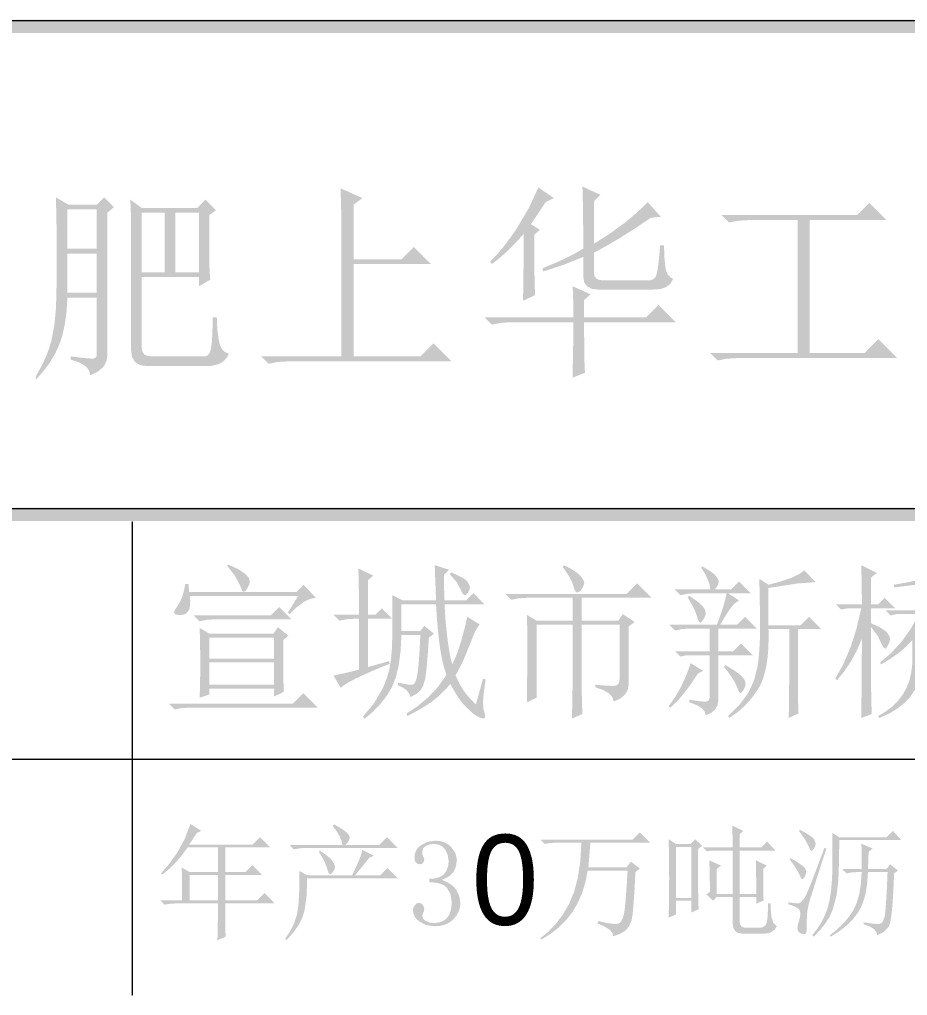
# Model space of a CAD drawing. Header units: millimetres. Extents: x 0 to 383, y 25 to 284.
# Drawn here: x 22.96 to 45.44, y 259.17 to 283.89 of the extents above; entities that cross this region are included whole.
import ezdxf

# ---------------------------------------------------------------- set-up
doc = ezdxf.new("R2010")
doc.units = ezdxf.units.MM

msp = doc.modelspace()

# ---------------------------------------------------------------- hatches: boundary and pattern name
h = msp.add_hatch(color=0)
h.dxf.hatch_style = 2
h.paths.add_polyline_path([(0, 283.548226), (383.109611, 283.548226), (383.109611, 283.886892), (0, 283.886892)])
h = msp.add_hatch(color=0)
h.dxf.hatch_style = 2
h.paths.add_polyline_path([(31.08347, 279.61299), (31.640198, 279.364943), (31.4142, 279.199578), (31.4142, 277.816028), (32.632385, 277.816028), (32.941066, 278.124708), (33.376526, 277.69476), (31.4142, 277.69476), (31.4142, 275.357608), (33.106431, 275.357608), (33.43716, 275.688337), (33.894668, 275.230828), (29.760554, 275.230828), (29.500105, 275.217048), (29.26446, 275.170194), (29.077047, 275.357608), (31.105519, 275.357608), (31.105519, 278.830264), (31.098629, 279.209224)])
h = msp.add_hatch(color=0)
h.paths.add_polyline_path([(35.989948, 278.438901), (35.990217, 278.151042), (35.991068, 277.890959), (35.992564, 277.658522), (35.994771, 277.453604), (35.997753, 277.276074), (36.001575, 277.125803), (36.006301, 277.002662), (36.011997, 276.906523), (35.703316, 276.763207), (35.707192, 276.88385), (35.710551, 277.030718), (35.713393, 277.203684), (35.715718, 277.402616), (35.717527, 277.627387), (35.718819, 277.877867), (35.719594, 278.153927), (35.719852, 278.455437), (35.508065, 278.22186), (35.302996, 278.017221), (35.105161, 277.841521), (34.915078, 277.69476), (34.876493, 277.755394), (35.049092, 277.939276), (35.219625, 278.143312), (35.38809, 278.366985), (35.554488, 278.609778), (35.853522, 279.118274), (36.094679, 279.635038), (36.486042, 279.364943), (36.282092, 279.265724), (36.082276, 278.968068), (35.907266, 278.703484), (36.133264, 278.560168)])
h.paths.add_polyline_path([(37.230182, 278.086123), (37.229687, 278.367501), (37.228287, 278.624592), (37.226113, 278.857394), (37.223292, 279.065908), (37.219955, 279.250135), (37.21623, 279.410073), (37.212246, 279.545724), (37.208134, 279.657087), (37.665642, 279.447625), (37.500278, 279.28226), (37.500278, 278.207391), (37.937805, 278.489199), (38.305052, 278.758606), (38.60822, 279.014232), (38.86178, 279.265724), (39.192509, 278.890898), (38.944462, 278.868849), (38.537424, 278.596084), (38.160358, 278.356908), (37.814298, 278.151838), (37.500278, 277.981392), (37.500278, 277.485299), (37.513886, 277.395295), (37.555399, 277.331647), (37.625852, 277.293837), (37.726276, 277.281349), (38.883828, 277.281349), (38.948854, 277.28867), (39.003028, 277.310977), (39.045834, 277.348787), (39.076753, 277.402616), (39.101558, 277.496754), (39.126363, 277.655486), (39.151168, 277.879331), (39.175972, 278.168806), (39.275191, 278.168806), (39.283459, 277.874594), (39.308264, 277.61759), (39.333069, 277.50907), (39.37441, 277.423287), (39.432287, 277.360242), (39.506701, 277.319934), (39.434268, 277.194791), (39.324111, 277.108405), (39.175714, 277.06026), (38.988559, 277.049839), (37.605009, 277.049839), (37.439472, 277.070509), (37.322511, 277.132521), (37.253092, 277.235874), (37.230182, 277.380568), (37.230182, 277.876661), (36.749936, 277.681669), (36.215946, 277.507347), (36.19941, 277.59003), (36.50232, 277.714053), (36.774741, 277.838076), (37.017189, 277.9621)])
h.paths.add_polyline_path([(36.960087, 274.817417), (36.968183, 275.271136), (36.975245, 275.656642), (36.980241, 275.973935), (36.982135, 276.223016), (35.411172, 276.223016), (35.150723, 276.207168), (34.915078, 276.162382), (34.727665, 276.349795), (36.982135, 276.349795), (36.980241, 276.591469), (36.975245, 276.80317), (36.968183, 276.983865), (36.960087, 277.132521), (37.417595, 276.928571), (37.252231, 276.785255), (37.252231, 276.349795), (38.823194, 276.349795), (39.131875, 276.658476), (39.567335, 276.223016), (37.252231, 276.223016), (37.2525, 275.980642), (37.253351, 275.761976), (37.254847, 275.566951), (37.257054, 275.395504), (37.260036, 275.247569), (37.263858, 275.123083), (37.268584, 275.02198), (37.27428, 274.944196)])
h = msp.add_hatch(color=0)
h.paths.add_polyline_path([(24.170569, 279.078311), (24.170569, 278.086123), (24.91471, 278.086123), (24.91471, 279.078311)])
h.paths.add_polyline_path([(24.170569, 277.959344), (24.170569, 276.967156), (24.91471, 276.967156), (24.91471, 277.959344)])
h.paths.add_polyline_path([(24.253252, 275.357608), (24.47546, 275.329616), (24.645993, 275.311443), (24.764848, 275.302572), (24.832028, 275.302486), (24.894039, 275.332803), (24.91471, 275.396193), (24.91471, 276.845889), (24.170569, 276.845889), (24.147918, 276.491475), (24.105113, 276.172717), (24.04267, 275.890133), (23.961108, 275.64424), (23.856721, 275.419878), (23.725463, 275.2012), (23.567333, 274.987691), (23.382332, 274.778832), (23.365795, 274.839465), (23.505408, 275.092766), (23.618665, 275.332114), (23.706084, 275.558026), (23.768182, 275.771019), (23.841907, 276.172717), (23.878425, 276.553745), (23.886521, 276.775006), (23.893584, 277.067064), (23.898579, 277.430435), (23.900474, 277.865637), (23.898579, 278.314189), (23.893584, 278.717265), (23.886521, 279.074866), (23.878425, 279.386991), (24.192618, 279.199578), (24.91471, 279.199578), (25.102123, 279.386991), (25.35017, 279.138944), (25.184806, 278.995628), (25.184806, 275.418241), (25.157245, 275.232206), (25.080075, 275.087512), (24.943649, 274.972446), (24.749345, 274.87805), (24.71834, 275.005174), (24.625322, 275.113695), (24.470293, 275.203612), (24.253252, 275.274925)])
h.paths.add_polyline_path([(26.899085, 278.995628), (26.899085, 277.485299), (27.49991, 277.485299), (27.49991, 278.995628)])
h.paths.add_polyline_path([(27.764493, 278.934995), (27.764493, 278.680499), (27.764493, 278.45449), (27.764493, 278.257032), (27.764493, 278.08819), (27.764493, 277.948029), (27.764493, 277.836612), (27.764493, 277.754005), (27.764493, 277.700273), (27.769316, 277.521817), (27.786542, 277.297885), (27.49991, 277.132521), (27.49991, 277.364031), (26.050214, 277.364031), (26.050214, 275.583606), (26.065716, 275.483181), (26.112225, 275.412729), (26.18974, 275.371216), (26.29826, 275.357608), (27.643226, 275.357608), (27.706357, 275.373111), (27.755536, 275.419619), (27.791279, 275.497134), (27.814102, 275.605655), (27.828572, 275.745181), (27.838907, 275.915713), (27.845108, 276.117251), (27.847175, 276.349795), (27.951906, 276.349795), (27.964309, 276.046627), (28.001516, 275.759995), (28.036569, 275.632957), (28.091777, 275.533308), (28.166622, 275.461563), (28.260587, 275.418241), (28.196422, 275.317989), (28.127606, 275.240474), (28.053623, 275.185697), (27.973955, 275.153658), (27.834084, 275.121274), (27.747957, 275.109561), (26.19353, 275.109561), (26.012662, 275.135399), (25.883471, 275.212914), (25.805956, 275.342105), (25.780118, 275.522972), (25.780118, 278.686948), (25.775984, 278.988049), (25.763582, 279.326358), (26.050214, 279.116896), (27.455813, 279.116896), (27.665274, 279.326358), (27.929858, 279.056262)])
h.paths.add_polyline_path([(26.050214, 278.995628), (26.050214, 277.485299), (26.62899, 277.485299), (26.62899, 278.995628)])
h = msp.add_hatch(color=0)
h.dxf.hatch_style = 2
h.paths.add_polyline_path([(40.731061, 278.934995), (44.165132, 278.934995), (44.473813, 279.243675), (44.909273, 278.808215), (42.963483, 278.808215), (42.963483, 275.44029), (44.352545, 275.44029), (44.699811, 275.793068), (45.179368, 275.31351), (41.127936, 275.31351), (40.867487, 275.29973), (40.631842, 275.252877), (40.444429, 275.44029), (42.654802, 275.44029), (42.654802, 278.808215), (41.414568, 278.808215), (41.154118, 278.792368), (40.918474, 278.747582)])
h = msp.add_hatch(color=0)
h.dxf.hatch_style = 2
h.paths.add_polyline_path([(0.338667, 271.186892), (102.877056, 271.186892), (102.877056, 271.525559), (0.338667, 271.525559)])
h = msp.add_hatch(color=0)
h.dxf.hatch_style = 2
h.paths.add_polyline_path([(25.788056, 259.164226), (25.830389, 259.164226), (25.830389, 271.186892), (25.788056, 271.186892)])
h = msp.add_hatch(color=0)
h.paths.add_polyline_path([(27.367618, 268.797705), (29.31892, 268.797705), (29.533894, 269.012679), (29.848087, 268.698486), (27.896785, 268.698486), (27.685945, 268.686084), (27.516446, 268.648877)])
h.paths.add_polyline_path([(27.764493, 268.235465), (27.764493, 267.706299), (29.401602, 267.706299), (29.401602, 268.235465)])
h.paths.add_polyline_path([(27.764493, 267.60708), (27.764493, 267.04484), (29.401602, 267.04484), (29.401602, 267.60708)])
h.paths.add_polyline_path([(27.516446, 268.483512), (27.764493, 268.334684), (29.385066, 268.334684), (29.500821, 268.500049), (29.765405, 268.285075), (29.633113, 268.169319), (29.633371, 267.902927), (29.634146, 267.665991), (29.635438, 267.45851), (29.637247, 267.280485), (29.639572, 267.131915), (29.642415, 267.012801), (29.645774, 266.923142), (29.649649, 266.862939), (29.401602, 266.747184), (29.401602, 266.945622), (27.764493, 266.945622), (27.764493, 266.796793), (27.516446, 266.714111), (27.523681, 266.879562), (27.528849, 267.078602), (27.531949, 267.311749), (27.532983, 267.579519), (27.531949, 267.850217), (27.528849, 268.09146), (27.523681, 268.302731)])
h.paths.add_polyline_path([(26.739233, 266.565283), (29.88116, 266.565283), (30.145743, 266.829866), (30.509545, 266.466064), (27.318009, 266.466064), (27.069962, 266.453662), (26.888061, 266.416455)])
h.paths.add_polyline_path([(28.210977, 270.054476), (28.24405, 270.087549), (28.487963, 269.972482), (28.657462, 269.86155), (28.756681, 269.757508), (28.789753, 269.657601), (28.773906, 269.583187), (28.72912, 269.492236), (28.678821, 269.417822), (28.640925, 269.393017), (28.616121, 269.403353), (28.591316, 269.434359), (28.566511, 269.486035), (28.541707, 269.558382), (28.409415, 269.806429)])
h.paths.add_polyline_path([(29.748868, 268.863851), (30.013451, 269.293799), (27.268399, 269.293799), (27.278735, 269.170809), (27.276668, 269.066422), (27.262198, 268.980639), (27.235326, 268.91346), (27.14851, 268.827333), (27.020352, 268.803217), (26.95524, 268.811399), (26.908731, 268.827333), (26.880826, 268.850501), (26.871524, 268.880387), (26.892195, 268.942399), (26.954207, 269.029215), (27.022419, 269.14497), (27.07823, 269.277262), (27.121638, 269.42609), (27.152644, 269.591455), (27.235326, 269.591455), (27.251863, 269.393017), (29.980378, 269.393017), (30.145743, 269.574918), (30.459936, 269.244189), (30.313175, 269.218351), (30.154011, 269.140836), (29.982446, 269.011645), (29.798477, 268.830778)])
h = msp.add_hatch(color=0)
h.paths.add_polyline_path([(31.650561, 266.234554), (31.924101, 266.561838), (32.152167, 266.951134), (32.244151, 267.170242), (32.313397, 267.405886), (32.359906, 267.658067), (32.383677, 267.926785), (32.393926, 268.221254), (32.399525, 268.550347), (32.399955, 268.913546), (32.394701, 269.310335), (32.659285, 269.178043), (33.502644, 269.178043), (33.469571, 270.071012), (33.833373, 269.955257), (33.701082, 269.822965), (33.705216, 269.512907), (33.717618, 269.178043), (34.263321, 269.178043), (34.445222, 269.359944), (34.726342, 269.078825), (33.717618, 269.078825), (33.746557, 268.612359), (33.8003, 268.141759), (33.83234, 267.928766), (33.862312, 267.760731), (33.890217, 267.637138), (33.916056, 267.55747), (34.036634, 267.835145), (34.136542, 268.141759), (34.222669, 268.459396), (34.296394, 268.764632), (34.610587, 268.566194), (34.557877, 268.504183), (34.498966, 268.40083), (34.433853, 268.256136), (34.36254, 268.070101), (34.197175, 267.664957), (33.998738, 267.276351), (34.09899, 267.063444), (34.217846, 266.871207), (34.355305, 266.699642), (34.511368, 266.548747), (34.693269, 267.193668), (34.759415, 267.177132), (34.730476, 266.978694), (34.709806, 266.81333), (34.697403, 266.681038), (34.693269, 266.581819), (34.705671, 266.424723), (34.742878, 266.284163), (34.747013, 266.209749), (34.693269, 266.184944), (34.59405, 266.218017), (34.531005, 266.252038), (34.457625, 266.304145), (34.373909, 266.373822), (34.279858, 266.460552), (34.179605, 266.569159), (34.077286, 266.705154), (33.9729, 266.869054), (33.866446, 267.061377), (33.717704, 266.898079), (33.569479, 266.755452), (33.422287, 266.633496), (33.276646, 266.53221), (33.007239, 266.37098), (32.77504, 266.25109), (32.758503, 266.317236), (33.032044, 266.499137), (33.293182, 266.714111), (33.54054, 266.97456), (33.767227, 267.292887), (33.719685, 267.429399), (33.676277, 267.591232), (33.637003, 267.778904), (33.601863, 267.992931), (33.570857, 268.23159), (33.543985, 268.492469), (33.521248, 268.775053), (33.502644, 269.078825), (32.626212, 269.078825), (32.626212, 268.40083), (33.105769, 268.40083), (33.204988, 268.533122), (33.453035, 268.334684), (33.320743, 268.235465), (33.308351, 268.034702), (33.296024, 267.854093), (33.283827, 267.693638), (33.271823, 267.553336), (33.260077, 267.433189), (33.248654, 267.333195), (33.237619, 267.253355), (33.227036, 267.193668), (33.177427, 267.020725), (33.111281, 266.901524), (33.011373, 266.814019), (32.857722, 266.730648), (32.819482, 266.823665), (32.754369, 266.90428), (32.662385, 266.972493), (32.54353, 267.028304), (32.54353, 267.09445), (32.677974, 267.066544), (32.783997, 267.048974), (32.862115, 267.04174), (32.912844, 267.04484), (32.947984, 267.066544), (32.97899, 267.11512), (33.005861, 267.190568), (33.028599, 267.292887), (33.049183, 267.442749), (33.069251, 267.660823), (33.088285, 267.947111), (33.105769, 268.301611), (32.626212, 268.301611), (32.604508, 267.883118), (32.555932, 267.520952), (32.480484, 267.215631), (32.378165, 266.96767), (32.248974, 266.754677), (32.092911, 266.55357), (31.909976, 266.363831), (31.70017, 266.184944)])
h.paths.add_polyline_path([(33.84991, 269.839502), (33.882983, 269.889111), (34.045333, 269.817884), (34.168926, 269.753374), (34.254278, 269.6961), (34.301906, 269.646576), (34.346692, 269.567339), (34.36254, 269.508773), (34.350138, 269.451584), (34.312931, 269.381993), (34.267455, 269.327561), (34.230248, 269.310335), (34.180639, 269.343408), (34.13103, 269.442627), (34.019408, 269.649332)])
h.paths.add_polyline_path([(31.782852, 267.491325), (32.312019, 267.640153), (32.328556, 267.574007), (32.074049, 267.470396), (31.847965, 267.374536), (31.650302, 267.286428), (31.481062, 267.206071), (31.340244, 267.133465), (31.227848, 267.068611), (31.143873, 267.011509), (31.088321, 266.962158), (30.90642, 267.276351), (31.208211, 267.338362), (31.551342, 267.425179), (31.551342, 268.715023), (31.452123, 268.715023), (31.245418, 268.70262), (31.055248, 268.665413), (30.90642, 268.814241), (31.551342, 268.814241), (31.550308, 269.216284), (31.547208, 269.54598), (31.54204, 269.803328), (31.534806, 269.98833), (31.915144, 269.806429), (31.782852, 269.690674), (31.782852, 268.814241), (31.964753, 268.814241), (32.130118, 268.979606), (32.394701, 268.715023), (31.782852, 268.715023)])
h = msp.add_hatch(color=0)
h.paths.add_polyline_path([(36.710717, 270.021403), (36.74379, 270.071012), (36.893738, 269.991517), (37.013196, 269.918739), (37.102683, 269.853196), (37.162714, 269.795405), (37.232304, 269.699631), (37.25642, 269.624528), (37.244707, 269.575607), (37.212323, 269.497748), (37.162714, 269.423334), (37.096568, 269.381993), (37.061342, 269.383974), (37.029733, 269.414377), (37.001225, 269.472685), (36.9753, 269.558382), (36.94016, 269.655534), (36.88435, 269.765088), (36.807869, 269.887044)])
h.paths.add_polyline_path([(35.801212, 266.598356), (35.817748, 267.827566), (35.816715, 268.115834), (35.813614, 268.376714), (35.808447, 268.609689), (35.801212, 268.814241), (36.049259, 268.665413), (36.958764, 268.665413), (36.958764, 269.244189), (35.801212, 269.244189), (35.594506, 269.231787), (35.404337, 269.19458), (35.255509, 269.343408), (38.33129, 269.343408), (38.595873, 269.607991), (38.959675, 269.244189), (37.190274, 269.244189), (37.190274, 268.665413), (38.116316, 268.665413), (38.232071, 268.830778), (38.529727, 268.63234), (38.380899, 268.516585), (38.380899, 267.061377), (38.357128, 266.915649), (38.285815, 266.792659), (38.166959, 266.692407), (38.000561, 266.614892), (37.971622, 266.724446), (37.884806, 266.821598), (37.740112, 266.906347), (37.53754, 266.978694), (37.53754, 267.04484), (37.79041, 267.020036), (37.989536, 267.011767), (38.064898, 267.02417), (38.117005, 267.061377), (38.145341, 267.123388), (38.149389, 267.210205), (38.149389, 268.566194), (37.190274, 268.566194), (37.190274, 266.896012), (37.206811, 266.3007), (36.942227, 266.184944), (36.95463, 266.60249), (36.958764, 266.995231), (36.958764, 268.566194), (36.049259, 268.566194), (36.049259, 266.714111)])
h = msp.add_hatch(color=0)
h.paths.add_polyline_path([(42.663842, 268.450439), (42.663842, 266.929085), (42.667976, 266.643831), (42.680378, 266.317236), (42.432332, 266.201481), (42.439566, 266.670703), (42.444734, 267.201937), (42.447835, 267.795182), (42.448868, 268.450439), (41.919701, 268.450439), (41.922554, 268.191282), (41.91462, 267.951245), (41.895963, 267.730328), (41.866647, 267.528532), (41.826738, 267.345855), (41.776299, 267.1823), (41.715396, 267.037864), (41.644094, 266.912549), (41.484844, 266.694474), (41.312676, 266.503271), (41.127071, 266.33894), (40.927514, 266.201481), (40.894441, 266.25109), (41.187963, 266.537033), (41.407071, 266.835378), (41.556588, 267.157839), (41.644094, 267.513373), (41.669846, 267.711725), (41.68888, 267.934364), (41.700679, 268.180774), (41.704727, 268.450439), (41.700593, 269.049886), (41.688191, 269.723747), (41.919701, 269.574918), (42.236995, 269.659668), (42.494343, 269.748551), (42.691747, 269.841569), (42.829207, 269.93872), (43.110326, 269.641064), (42.663842, 269.607991), (42.536718, 269.588354), (42.37032, 269.562516), (42.164648, 269.530477), (41.919701, 269.492236), (41.919701, 268.549658), (42.729988, 268.549658), (42.944962, 268.764632), (43.259155, 268.450439)])
h.paths.add_polyline_path([(39.91879, 269.293799), (40.113782, 269.157373), (40.238495, 269.045752), (40.308086, 268.950667), (40.332201, 268.863851), (40.316354, 268.781168), (40.271568, 268.698486), (40.225403, 268.636474), (40.19991, 268.615804), (40.154434, 268.648877), (40.117227, 268.748095), (40.083121, 268.854549), (40.030411, 268.975472), (39.959098, 269.110864), (39.869181, 269.260726)])
h.paths.add_polyline_path([(40.828295, 267.540934), (40.971956, 267.455151), (41.088744, 267.379704), (41.178661, 267.314591), (41.241707, 267.259814), (41.316121, 267.16473), (41.340925, 267.077913), (41.328523, 267.004188), (41.291316, 266.918061), (41.245841, 266.851226), (41.208634, 266.829866), (41.171427, 266.867073), (41.125951, 266.978694), (41.074275, 267.091349), (41.001928, 267.214339), (40.90891, 267.347664), (40.795222, 267.491325)])
h.paths.add_polyline_path([(39.951863, 267.590543), (40.266056, 267.392106), (40.133764, 267.32596), (39.95393, 267.055176), (39.77823, 266.821598), (39.606664, 266.625228), (39.439233, 266.466064), (39.389623, 266.499137), (39.554988, 266.728581), (39.703816, 266.986963), (39.836108, 267.274284)])
h.paths.add_polyline_path([(39.91879, 266.664502), (40.055302, 266.642798), (40.167526, 266.627295), (40.255979, 266.617993), (40.321177, 266.614892), (40.368633, 266.623161), (40.40317, 266.647965), (40.424272, 266.689306), (40.43142, 266.747184), (40.43142, 267.788981), (39.836108, 267.788981), (39.68728, 267.755908), (39.554988, 267.8882), (40.43142, 267.8882), (40.43142, 268.466976), (39.951863, 268.466976), (39.745157, 268.454573), (39.554988, 268.417366), (39.40616, 268.566194), (40.613321, 268.566194), (40.697037, 268.789437), (40.766283, 268.996142), (40.82106, 269.186312), (40.861368, 269.359944), (40.084155, 269.359944), (39.877449, 269.347542), (39.68728, 269.310335), (39.538451, 269.459163), (40.447957, 269.459163), (40.427286, 269.580086), (40.381811, 269.711344), (40.311531, 269.852938), (40.216446, 270.004866), (40.249519, 270.037939), (40.38293, 269.959477), (40.485853, 269.8898), (40.558803, 269.829425), (40.602297, 269.778868), (40.647083, 269.703765), (40.662931, 269.657601), (40.638126, 269.56665), (40.563712, 269.459163), (40.977123, 269.459163), (41.175561, 269.657601), (41.473217, 269.359944), (40.894441, 269.359944), (41.175561, 269.178043), (41.060495, 269.100184), (40.949562, 268.968582), (40.833118, 268.790126), (40.696003, 268.566194), (41.125951, 268.566194), (41.324389, 268.764632), (41.622045, 268.466976), (40.646394, 268.466976), (40.646394, 267.8882), (41.026733, 267.8882), (41.22517, 268.086637), (41.522826, 267.788981), (40.646394, 267.788981), (40.646394, 266.631429), (40.626757, 266.515674), (40.567846, 266.416455), (40.469661, 266.333773), (40.332201, 266.267627), (40.306363, 266.362711), (40.228849, 266.449528), (40.099657, 266.528076), (39.91879, 266.598356)])
h = msp.add_hatch(color=0)
h.paths.add_polyline_path([(46.764884, 268.053564), (46.698738, 268.003955), (46.699771, 267.495459), (46.702872, 267.04484), (46.70804, 266.652099), (46.715274, 266.317236), (46.450691, 266.201481), (46.463093, 266.759586), (46.467227, 267.243278), (46.463093, 267.718701), (46.450691, 268.252002), (46.698738, 268.136247), (46.454825, 268.450439), (46.252253, 268.830778), (45.954597, 268.830778), (45.789233, 268.524853), (45.623868, 268.268538), (45.938061, 268.136247), (45.789233, 268.020491), (45.789233, 267.55747), (45.769079, 267.330094), (45.716886, 267.119254), (45.632653, 266.924951), (45.516381, 266.747184), (45.36807, 266.585954), (45.187719, 266.44126), (44.975329, 266.313102), (44.730899, 266.201481), (44.697826, 266.25109), (44.888512, 266.365554), (45.055427, 266.49397), (45.198571, 266.636338), (45.317944, 266.792659), (45.413545, 266.962933), (45.485375, 267.14716), (45.533434, 267.345339), (45.557722, 267.55747), (45.557722, 268.169319), (45.396492, 268.000854), (45.210457, 267.842724), (44.999617, 267.69493), (44.763972, 267.55747), (44.747436, 267.60708), (45.044058, 267.863395), (45.305541, 268.152783), (45.531884, 268.475244), (45.723087, 268.830778), (45.160847, 268.830778), (45.012019, 268.797705), (44.879727, 268.929997), (45.75616, 268.929997), (45.842976, 269.26486), (45.904988, 269.607991), (45.528783, 269.558382), (45.094701, 269.508773), (45.094701, 269.574918), (45.466772, 269.64115), (45.789233, 269.707899), (46.062084, 269.775681), (46.285326, 269.845014), (46.466194, 269.913141), (46.611921, 269.976617), (46.722509, 270.034925), (46.797957, 270.087549), (47.112149, 269.789892), (46.952986, 269.780591), (46.740079, 269.752685), (46.473429, 269.706177), (46.153035, 269.641064), (46.078621, 269.256592), (45.98767, 268.929997), (46.963321, 268.929997), (47.178295, 269.14497), (47.492488, 268.830778), (46.351472, 268.830778), (46.459993, 268.666188), (46.578849, 268.519686), (46.70804, 268.39127), (46.847566, 268.280941), (46.997428, 268.188698), (47.157625, 268.114542), (47.328157, 268.058473), (47.509024, 268.020491), (47.509024, 267.954345), (47.392236, 267.924373), (47.306453, 267.884066), (47.251676, 267.833423), (47.227905, 267.772444), (46.996394, 267.884066)])
h.paths.add_polyline_path([(44.515925, 267.127523), (44.516959, 266.98903), (44.520059, 266.805062), (44.525227, 266.575618), (44.532462, 266.3007), (44.267878, 266.201481), (44.280281, 267.189534), (44.284415, 268.202392), (44.152123, 267.901636), (44.003295, 267.62775), (43.837931, 267.380737), (43.65603, 267.160595), (43.60642, 267.193668), (43.815193, 267.565739), (43.995027, 267.987418), (44.145922, 268.458707), (44.267878, 268.979606), (43.937149, 268.979606), (43.755248, 268.946533), (43.622957, 269.078825), (44.284415, 269.078825), (44.283381, 269.295866), (44.280281, 269.533577), (44.275113, 269.791959), (44.267878, 270.071012), (44.664753, 269.872575), (44.515925, 269.756819), (44.515925, 269.078825), (44.697826, 269.078825), (44.863191, 269.244189), (45.127774, 268.979606), (44.515925, 268.979606), (44.515925, 268.599267), (44.658552, 268.535275), (44.77224, 268.475933), (44.85699, 268.421759), (44.9128, 268.373269), (44.974812, 268.285764), (44.995483, 268.202392), (44.98308, 268.128667), (44.945873, 268.04254), (44.904532, 267.975705), (44.879727, 267.954345), (44.830118, 267.987418), (44.780509, 268.086637), (44.673022, 268.297477), (44.515925, 268.500049)])
h = msp.add_hatch(color=0)
h.dxf.hatch_style = 2
h.paths.add_polyline_path([(0.338667, 265.133226), (102.538389, 265.133226), (102.538389, 265.175559), (0.338667, 265.175559)])
h = msp.add_hatch(color=0)
h.paths.add_polyline_path([(27.262667, 262.228321), (27.262667, 261.583399), (27.979247, 261.583399), (27.979247, 262.228321)])
h.paths.add_polyline_path([(27.284715, 263.518165), (27.560323, 263.341776), (27.45008, 263.292167), (27.251642, 262.99451), (28.861191, 262.99451), (29.048604, 263.181924), (29.307675, 262.922852), (28.16666, 262.922852), (28.16666, 262.299979), (28.673778, 262.299979), (28.850167, 262.476368), (29.098214, 262.228321), (28.16666, 262.228321), (28.16666, 261.583399), (28.971434, 261.583399), (29.158847, 261.770812), (29.417918, 261.506229), (28.16666, 261.506229), (28.16666, 261.037696), (28.168038, 260.837881), (28.177684, 260.66287), (27.968222, 260.574675), (27.97227, 260.754768), (27.975801, 260.907472), (27.978299, 261.034337), (27.979247, 261.136915), (27.979247, 261.506229), (26.926425, 261.506229), (26.769329, 261.497961), (26.628769, 261.473156), (26.518526, 261.583399), (27.075253, 261.583399), (27.074306, 261.846777), (27.071808, 262.073981), (27.068277, 262.263978), (27.064229, 262.415734), (27.262667, 262.299979), (27.979247, 262.299979), (27.979247, 262.922852), (27.213057, 262.922852), (27.080766, 262.74164), (26.948474, 262.581099), (26.788622, 262.416423), (26.57916, 262.239345), (26.540575, 262.266906), (26.758994, 262.519087), (26.96501, 262.812609), (27.143466, 263.146784)])
h = msp.add_hatch(color=0)
h.paths.add_polyline_path([(30.536885, 262.812609), (30.558934, 262.845682), (30.671589, 262.768082), (30.761506, 262.700299), (30.828685, 262.641819), (30.873127, 262.592123), (30.925492, 262.504618), (30.944785, 262.437783), (30.932382, 262.371637), (30.895175, 262.305491), (30.851078, 262.255882), (30.823517, 262.239345), (30.782865, 262.276553), (30.746347, 262.388174), (30.668488, 262.592123)])
h.paths.add_polyline_path([(31.639316, 262.862219), (31.925948, 262.713391), (31.815705, 262.663781), (31.749559, 262.583166), (31.666877, 262.48188), (31.567658, 262.359924), (31.451903, 262.217297), (32.0858, 262.217297), (32.273214, 262.399198), (32.532285, 262.140127), (30.239229, 262.140127), (30.226827, 261.711557), (30.173083, 261.324328), (30.116325, 261.141307), (30.02081, 260.955703), (29.887054, 260.766998), (29.715575, 260.574675), (29.682502, 260.61326), (29.81488, 260.807822), (29.914701, 261.012202), (29.982483, 261.227952), (30.018743, 261.45662), (30.044237, 261.910683), (30.040792, 262.32754), (30.250253, 262.217297), (31.380245, 262.217297), (31.47731, 262.425036), (31.553189, 262.60177), (31.607363, 262.747497)])
h.paths.add_polyline_path([(29.792745, 262.983486), (31.132198, 262.983486), (31.110494, 263.091059), (31.061918, 263.207417), (30.98647, 263.333077), (30.884151, 263.468556), (30.922736, 263.507141), (31.039439, 263.440995), (31.132887, 263.383117), (31.202564, 263.333508), (31.247953, 263.292167), (31.300319, 263.225332), (31.319611, 263.170899), (31.290672, 263.07926), (31.203856, 262.983486), (32.063752, 262.983486), (32.262189, 263.181924), (32.532285, 262.911828), (30.200644, 262.911828), (30.043548, 262.900804), (29.902988, 262.873243)])
h = msp.add_hatch(color=0)
h.paths.add_polyline_path([(40.13857, 262.884267), (40.13857, 261.792861), (40.149595, 261.357401), (39.962182, 261.274719), (39.962182, 261.572375), (39.576331, 261.572375), (39.576331, 261.225109), (39.39443, 261.147939), (39.405454, 262.140127), (39.39443, 263.132314), (39.576331, 263.011047), (39.951157, 263.011047), (40.0614, 263.132314), (40.237789, 262.961437)])
h.paths.add_polyline_path([(39.962182, 262.933877), (39.576331, 262.933877), (39.576331, 261.644033), (39.962182, 261.644033)])
h.paths.add_polyline_path([(40.436227, 261.803885), (40.435193, 262.033329), (40.432093, 262.242102), (40.426925, 262.430204), (40.41969, 262.597635), (40.717347, 262.465344), (40.607103, 262.377149), (40.607103, 261.743252), (41.015003, 261.743252), (41.015003, 262.845682), (40.4693, 262.845682), (40.359057, 262.823634), (40.259838, 262.922852), (41.015003, 262.922852), (41.003978, 263.47958), (41.279586, 263.341776), (41.191392, 263.259094), (41.191392, 262.922852), (41.737095, 262.922852), (41.885923, 263.071681), (42.095385, 262.845682), (41.191392, 262.845682), (41.191392, 261.743252), (41.610315, 261.743252), (41.609368, 262.000773), (41.60687, 262.228321), (41.603339, 262.426931), (41.599291, 262.597635), (41.874899, 262.465344), (41.786704, 262.377149), (41.786876, 262.079493), (41.788082, 261.847983), (41.791355, 261.682618), (41.797728, 261.583399), (41.610315, 261.495205), (41.610315, 261.671594), (41.191392, 261.671594), (41.191392, 261.037696), (41.201813, 260.972584), (41.233422, 260.926075), (41.286735, 260.89817), (41.362268, 260.888868), (41.69851, 260.888868), (41.775938, 260.902304), (41.834246, 260.942612), (41.872918, 261.009791), (41.891435, 261.103842), (41.903837, 261.313304), (41.907972, 261.506229), (41.974117, 261.506229), (41.97894, 261.325706), (41.996166, 261.153451), (42.04233, 261.013581), (42.13397, 260.927453), (42.077212, 260.84701), (42.006501, 260.788271), (41.922355, 260.75227), (41.825289, 260.74004), (41.26305, 260.74004), (41.154529, 260.75649), (41.077014, 260.805497), (41.030506, 260.886543), (41.015003, 260.999111), (41.015003, 261.671594), (40.607103, 261.671594), (40.518909, 261.572375), (40.348032, 261.732227)])
h = msp.add_hatch(color=0)
h.dxf.hatch_style = 2
h.paths.add_polyline_path([(38.55107, 262.299979), (38.538668, 262.052729), (38.526266, 261.831963), (38.513863, 261.63781), (38.501461, 261.4704), (38.489059, 261.329862), (38.476656, 261.216324), (38.464254, 261.129917), (38.451852, 261.070769), (38.382261, 260.912984), (38.275463, 260.800674), (38.142482, 260.726949), (37.988831, 260.673894), (37.970227, 260.75649), (37.89788, 260.83857), (37.77179, 260.919616), (37.591956, 260.999111), (37.608492, 261.059745), (37.860673, 261.002556), (38.054977, 260.982575), (38.130424, 260.998164), (38.191403, 261.053544), (38.237911, 261.149231), (38.269951, 261.285743), (38.290621, 261.466524), (38.311292, 261.7026), (38.331962, 261.993452), (38.352633, 262.338564), (37.343909, 262.338564), (37.281897, 262.033587), (37.195081, 261.754965), (37.08346, 261.502181), (36.947034, 261.274719), (36.786837, 261.071803), (36.603903, 260.891624), (36.39823, 260.732116), (36.16982, 260.591212), (36.14226, 260.624285), (36.348965, 260.792836), (36.539135, 260.99291), (36.712768, 261.225023), (36.869864, 261.489693), (36.998021, 261.797684), (37.093106, 262.159419), (37.155118, 262.574898), (37.184057, 263.04412), (36.550159, 263.04412), (36.393063, 263.035852), (36.252503, 263.011047), (36.14226, 263.12129), (38.4739, 263.12129), (38.661314, 263.308703), (38.920385, 263.04412), (37.410055, 263.04412), (37.360445, 262.415734), (38.325072, 262.415734), (38.435315, 262.564562), (38.661314, 262.388174)])
h = msp.add_hatch(color=0)
h.paths.add_polyline_path([(43.534057, 263.292167), (43.710445, 263.181924), (44.912095, 263.181924), (45.071947, 263.341776), (45.281409, 263.110266), (43.710445, 263.110266), (43.708551, 262.811404), (43.703555, 262.542514), (43.696493, 262.302563), (43.688397, 262.090517), (43.643611, 261.706045), (43.545081, 261.346377), (43.4686, 261.173691), (43.36318, 261.002556), (43.228821, 260.832455), (43.065524, 260.66287), (43.026939, 260.701455), (43.157163, 260.866819), (43.266717, 261.040452), (43.355601, 261.222353), (43.423814, 261.412523), (43.471356, 261.622415), (43.506496, 261.86383), (43.529233, 262.137285), (43.539569, 262.443295), (43.539483, 262.734836), (43.53888, 262.973151), (43.537243, 263.158755)])
h.paths.add_polyline_path([(43.782103, 262.377149), (44.278197, 262.377149), (44.28035, 262.603492), (44.278886, 262.786427), (44.274321, 262.925953), (44.267173, 263.022071), (44.553805, 262.895292), (44.454586, 262.812609), (44.43805, 262.377149), (44.912095, 262.377149), (45.000289, 262.498417), (45.198727, 262.338564), (45.099508, 262.266906), (45.088398, 261.987326), (45.075737, 261.739721), (45.061526, 261.524025), (45.045764, 261.340176), (45.028453, 261.188107), (45.009591, 261.067755), (44.989179, 260.979054), (44.967216, 260.921941), (44.845949, 260.78896), (44.675072, 260.701455), (44.647167, 260.789477), (44.579988, 260.864063), (44.473534, 260.926247), (44.327807, 260.977062), (44.327807, 261.026672), (44.55036, 260.994288), (44.702633, 260.982575), (44.75629, 260.991963), (44.801163, 261.028739), (44.836733, 261.093421), (44.862485, 261.186524), (44.87099, 261.249064), (44.879883, 261.333372), (44.889034, 261.439513), (44.898314, 261.567552), (44.907595, 261.717553), (44.916746, 261.889582), (44.925638, 262.083703), (44.934143, 262.299979), (44.43805, 262.299979), (44.416346, 261.984839), (44.36777, 261.70949), (44.292322, 261.474448), (44.190003, 261.280231), (44.059778, 261.108579), (43.900615, 260.948813), (43.712513, 260.800415), (43.495472, 260.66287), (43.473423, 260.701455), (43.659458, 260.849336), (43.820689, 261.003934), (43.957114, 261.165768), (44.068735, 261.335352), (44.155724, 261.525608), (44.218942, 261.749453), (44.259421, 262.007404), (44.278197, 262.299979), (44.190003, 262.299979), (44.032906, 262.291711), (43.892347, 262.266906)])
h.paths.add_polyline_path([(43.385228, 262.895292), (43.291436, 262.605645), (43.208495, 262.348555), (43.136406, 262.124021), (43.07517, 261.932043), (43.024785, 261.772621), (42.985253, 261.645756), (42.956572, 261.551446), (42.938744, 261.489693), (42.901537, 261.296767), (42.889135, 261.087306), (42.888273, 260.982747), (42.886379, 260.899892), (42.884484, 260.837708), (42.883623, 260.795161), (42.866397, 260.742796), (42.828501, 260.723503), (42.779581, 260.731772), (42.718258, 260.756576), (42.668649, 260.802052), (42.652112, 260.872332), (42.661069, 260.955703), (42.690697, 261.059745), (42.718258, 261.167921), (42.729282, 261.247158), (42.712746, 261.324328), (42.663136, 261.384962), (42.570808, 261.434571), (42.420602, 261.484181), (42.420602, 261.53379), (42.524127, 261.520268), (42.603881, 261.51243), (42.660897, 261.50976), (42.696209, 261.511741), (42.746508, 261.544125), (42.817477, 261.621984), (42.843584, 261.663842), (42.880608, 261.739807), (42.928613, 261.849877), (42.987664, 261.994055), (43.057826, 262.172338), (43.139163, 262.384729), (43.231739, 262.631225), (43.335619, 262.911828)])
h.paths.add_polyline_path([(42.481235, 262.647245), (42.648581, 262.553194), (42.769934, 262.469478), (42.844779, 262.396097), (42.872598, 262.333052), (42.863641, 262.233833), (42.834013, 262.167687), (42.796117, 262.13048), (42.778892, 262.118078), (42.73824, 262.147706), (42.701722, 262.239345), (42.606637, 262.413667), (42.453675, 262.625196)])
h.paths.add_polyline_path([(42.718258, 263.369337), (42.858732, 263.292683), (42.965616, 263.227399), (43.038393, 263.17245), (43.076548, 263.126802), (43.104109, 263.0579), (43.115133, 263.022071), (43.10342, 262.958681), (43.071036, 262.895292), (43.03314, 262.848438), (43.015914, 262.834658), (42.975262, 262.860841), (42.938744, 262.944901), (42.843659, 263.130936), (42.690697, 263.341776)])
h = msp.add_hatch(color=0)
h.dxf.hatch_style = 2
h.paths.add_polyline_path([(34.119785, 261.522766), (34.108502, 261.406924), (34.074998, 261.298834), (34.019791, 261.197979), (33.943396, 261.103842), (33.848311, 261.025122), (33.73669, 260.970172), (33.608533, 260.937961), (33.463839, 260.927453), (33.25231, 260.957081), (33.077988, 261.04872), (33.006502, 261.112885), (32.95672, 261.181701), (32.927609, 261.255685), (32.918135, 261.335352), (32.930538, 261.400809), (32.967745, 261.462132), (33.017354, 261.506918), (33.066964, 261.522766), (33.127597, 261.506918), (33.171694, 261.462132), (33.196499, 261.411834), (33.204767, 261.373937), (33.197188, 261.31606), (33.177207, 261.274719), (33.155158, 261.186524), (33.176518, 261.114866), (33.243352, 261.059745), (33.341882, 261.022538), (33.452814, 261.010135), (33.5541, 261.018404), (33.642984, 261.043208), (33.719465, 261.084549), (33.783543, 261.142427), (33.834186, 261.216927), (33.87036, 261.308481), (33.892064, 261.417604), (33.899299, 261.544814), (33.867604, 261.746697), (33.778031, 261.903104), (33.706804, 261.961843), (33.609222, 262.005079), (33.485801, 262.031778), (33.337059, 262.040908), (33.337059, 262.129102), (33.452814, 262.136337), (33.552033, 262.158041), (33.634715, 262.194215), (33.700861, 262.244858), (33.752365, 262.308936), (33.790434, 262.385418), (33.814032, 262.474301), (33.822128, 262.575587), (33.798013, 262.735439), (33.728422, 262.878755), (33.673473, 262.936633), (33.607155, 262.977974), (33.528434, 263.002779), (33.436278, 263.011047), (33.349461, 262.999334), (33.254377, 262.96695), (33.179963, 262.907694), (33.155158, 262.823634), (33.159981, 262.74164), (33.177207, 262.696854), (33.204767, 262.63622), (33.197188, 262.578343), (33.177207, 262.537002), (33.143445, 262.507374), (33.089012, 262.498417), (33.040092, 262.507374), (32.995306, 262.537002), (32.965678, 262.589367), (32.95672, 262.674806), (32.966194, 262.762483), (32.995306, 262.842926), (33.045087, 262.915101), (33.116573, 262.977974), (33.286761, 263.06479), (33.485887, 263.093729), (33.603709, 263.083566), (33.709129, 263.053766), (33.802147, 263.005362), (33.882762, 262.939389), (33.994383, 262.778847), (34.03159, 262.614172), (34.007475, 262.43985), (33.937884, 262.294467), (33.821439, 262.181468), (33.651252, 262.101542), (33.774069, 262.047884), (33.87725, 261.986475), (33.95976, 261.917832), (34.020566, 261.84247), (34.09498, 261.680551)])

# ---------------------------------------------------------------- linework, layer by layer
at = {"color": 0, "lineweight": 0}
for points in [[(0.021167, 283.865726), (383.088444, 283.865726)], [(0.359833, 271.504392), (102.855889, 271.504392)], [(25.809222, 271.165726), (25.809222, 259.185392)], [(0.359833, 265.154392), (102.517222, 265.154392)]]:
    msp.add_lwpolyline(points, dxfattribs=at)

# ---------------------------------------------------------------- texts
at = {"color": 0, "insert": (34.402889, 263.243043), "char_height": 2.27965, "attachment_point": 1}
msp.add_mtext('{\\fËÎÌå|b0|i0|c0;0}', dxfattribs=at)

doc.saveas('drawing.dxf')
